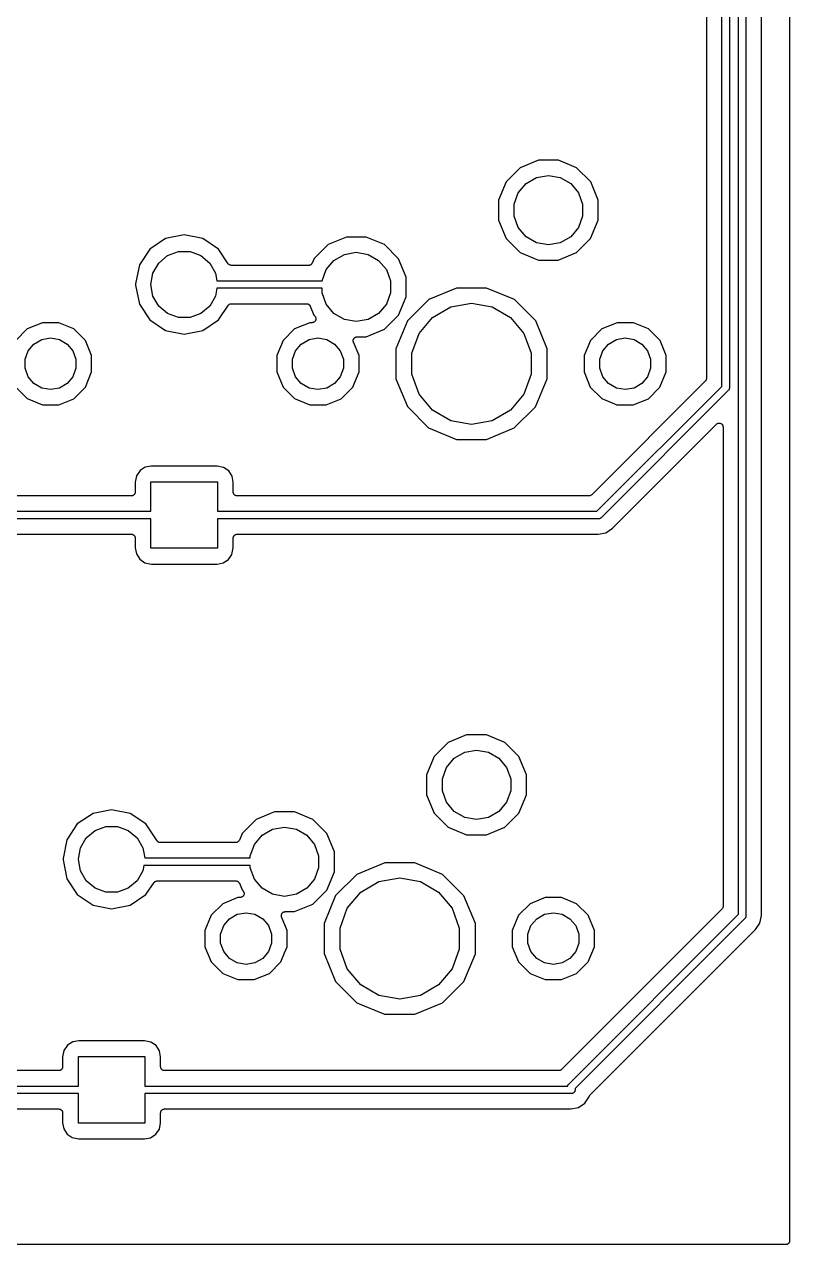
# Model space of a CAD drawing. Extents: x 37 to 156, y -136 to -20.
# Drawn here: x 130.22 to 155.52, y -136.12 to -95.78 of the extents above; entities that cross this region are included whole.
import ezdxf

# ---------------------------------------------------------------- set-up
doc = ezdxf.new("R2010")
doc.units = 0
doc.header["$MEASUREMENT"] = 0
doc.layers.add('BLACK', color=7, linetype='CONTINUOUS')

msp = doc.modelspace()

# ---------------------------------------------------------------- linework, layer by layer
at = {"layer": 'Black'}
for p, q in [((155.517, -20.21), (155.517, -135.99)), ((153.825, -125.198), (153.825, -25.7018)), ((154.075, -25.65), (154.075, -125.25)), ((154.583, -125.237), (154.583, -25.6625)), ((153.275, -107.748), (153.275, -26.4518)), ((153.525, -26.4), (153.525, -107.8)), ((152.767, -91.1348), (152.767, -107.485)), ((147.213, -100.269), (146.606, -100.52)), ((147.87, -100.269), (147.213, -100.269)), ((148.476, -100.521), (147.87, -100.269)), ((146.606, -100.52), (146.141, -100.984)), ((147.148, -100.842), (147.54, -100.773)), ((147.54, -100.773), (147.932, -100.842)), ((148.94, -100.986), (148.476, -100.521)), ((146.141, -100.984), (145.889, -101.59)), ((146.546, -101.346), (146.802, -101.041)), ((146.802, -101.041), (147.148, -100.842)), ((147.932, -100.842), (148.278, -101.041)), ((148.278, -101.041), (148.534, -101.346)), ((149.191, -101.593), (148.94, -100.986)), ((145.889, -101.59), (145.889, -102.247)), ((146.41, -101.721), (146.546, -101.346)), ((148.534, -101.346), (148.67, -101.721)), ((149.191, -102.25), (149.191, -101.593)), ((146.41, -102.119), (146.41, -101.721)), ((148.67, -101.721), (148.67, -102.119)), ((145.889, -102.247), (146.14, -102.854)), ((146.546, -102.494), (146.41, -102.119)), ((148.67, -102.119), (148.534, -102.494)), ((148.939, -102.856), (149.191, -102.25)), ((135.5, -102.74), (134.886, -102.863)), ((136.114, -102.863), (135.5, -102.74)), ((140.863, -102.809), (140.256, -103.06)), ((141.52, -102.809), (140.863, -102.809)), ((142.126, -103.061), (141.52, -102.809)), ((146.14, -102.854), (146.604, -103.319)), ((146.802, -102.799), (146.546, -102.494)), ((147.148, -102.998), (146.802, -102.799)), ((148.278, -102.799), (147.932, -102.998)), ((148.534, -102.494), (148.278, -102.799)), ((148.474, -103.32), (148.939, -102.856)), ((134.365, -103.211), (134.017, -103.732)), ((134.886, -102.863), (134.365, -103.211)), ((136.635, -103.211), (136.114, -102.863)), ((136.956, -103.691), (136.635, -103.211)), ((140.256, -103.06), (139.791, -103.524)), ((142.59, -103.526), (142.126, -103.061)), ((147.54, -103.067), (147.148, -102.998)), ((147.932, -102.998), (147.54, -103.067)), ((134.657, -103.669), (134.95, -103.423)), ((134.95, -103.423), (135.309, -103.293)), ((135.309, -103.293), (135.691, -103.293)), ((135.691, -103.293), (136.05, -103.423)), ((136.05, -103.423), (136.343, -103.669)), ((139.791, -103.524), (139.731, -103.669)), ((140.196, -103.886), (140.452, -103.581)), ((140.452, -103.581), (140.798, -103.382)), ((140.798, -103.382), (141.19, -103.313)), ((141.19, -103.313), (141.582, -103.382)), ((141.582, -103.382), (141.928, -103.581)), ((141.928, -103.581), (142.184, -103.886)), ((142.841, -104.133), (142.59, -103.526)), ((146.604, -103.319), (147.21, -103.571)), ((147.21, -103.571), (147.867, -103.571)), ((147.867, -103.571), (148.474, -103.32)), ((134.017, -103.732), (133.892, -104.359)), ((134.4, -104.376), (134.466, -104)), ((134.466, -104), (134.657, -103.669)), ((136.343, -103.669), (136.534, -104)), ((136.534, -104), (136.579, -104.255)), ((136.968, -103.704), (136.956, -103.691)), ((136.98, -103.717), (136.968, -103.704)), ((136.983, -103.719), (136.98, -103.717)), ((136.986, -103.722), (136.983, -103.719)), ((137.002, -103.73), (136.986, -103.722)), ((137.018, -103.739), (137.002, -103.73)), ((137.022, -103.74), (137.018, -103.739)), ((137.026, -103.742), (137.022, -103.74)), ((137.044, -103.744), (137.026, -103.742)), ((137.061, -103.747), (137.044, -103.744)), ((139.614, -103.747), (137.061, -103.747)), ((139.622, -103.746), (139.614, -103.747)), ((139.63, -103.746), (139.622, -103.746)), ((139.643, -103.742), (139.63, -103.746)), ((139.657, -103.739), (139.643, -103.742)), ((139.664, -103.735), (139.657, -103.739)), ((139.672, -103.733), (139.664, -103.735)), ((139.683, -103.724), (139.672, -103.733)), ((139.695, -103.717), (139.683, -103.724)), ((139.701, -103.711), (139.695, -103.717)), ((139.707, -103.706), (139.701, -103.711)), ((139.715, -103.694), (139.707, -103.706)), ((139.724, -103.683), (139.715, -103.694)), ((139.726, -103.676), (139.724, -103.683)), ((139.731, -103.669), (139.726, -103.676)), ((140.062, -104.255), (140.196, -103.886)), ((142.184, -103.886), (142.32, -104.261)), ((133.892, -104.359), (133.892, -104.401)), ((133.892, -104.401), (134.017, -105.028)), ((134.4, -104.384), (134.4, -104.376)), ((134.466, -104.76), (134.4, -104.384)), ((136.579, -104.255), (140.062, -104.255)), ((142.32, -104.261), (142.32, -104.659)), ((142.841, -104.79), (142.841, -104.133)), ((134.657, -105.091), (134.466, -104.76)), ((136.534, -104.76), (136.343, -105.091)), ((136.579, -104.505), (136.534, -104.76)), ((140.06, -104.505), (136.579, -104.505)), ((140.06, -104.659), (140.06, -104.505)), ((140.196, -105.034), (140.06, -104.659)), ((142.32, -104.659), (142.184, -105.034)), ((142.589, -105.396), (142.841, -104.79)), ((144.505, -104.498), (143.585, -104.878)), ((145.5, -104.499), (144.505, -104.498)), ((146.419, -104.88), (145.5, -104.499)), ((134.017, -105.028), (134.365, -105.549)), ((134.95, -105.337), (134.657, -105.091)), ((136.343, -105.091), (136.05, -105.337)), ((136.635, -105.549), (136.956, -105.069)), ((136.956, -105.069), (136.968, -105.056)), ((136.968, -105.056), (136.98, -105.043)), ((136.98, -105.043), (136.983, -105.041)), ((136.983, -105.041), (136.986, -105.038)), ((136.986, -105.038), (137.002, -105.03)), ((137.002, -105.03), (137.018, -105.021)), ((137.018, -105.021), (137.022, -105.02)), ((137.022, -105.02), (137.026, -105.018)), ((137.026, -105.018), (137.044, -105.016)), ((137.044, -105.016), (137.061, -105.013)), ((137.061, -105.013), (139.547, -105.013)), ((139.547, -105.013), (139.555, -105.014)), ((139.555, -105.014), (139.564, -105.014)), ((139.564, -105.014), (139.577, -105.018)), ((139.577, -105.018), (139.591, -105.021)), ((139.591, -105.021), (139.598, -105.025)), ((139.598, -105.025), (139.606, -105.027)), ((139.606, -105.027), (139.617, -105.036)), ((139.617, -105.036), (139.629, -105.043)), ((139.629, -105.043), (139.634, -105.049)), ((139.634, -105.049), (139.641, -105.054)), ((139.641, -105.054), (139.648, -105.066)), ((139.648, -105.066), (139.657, -105.076)), ((139.657, -105.076), (139.66, -105.084)), ((139.66, -105.084), (139.665, -105.092)), ((139.665, -105.092), (139.79, -105.394)), ((140.452, -105.339), (140.196, -105.034)), ((142.184, -105.034), (141.928, -105.339)), ((143.585, -104.878), (142.88, -105.581)), ((143.713, -105.467), (144.315, -105.119)), ((144.315, -105.119), (145, -104.998)), ((145, -104.998), (145.685, -105.119)), ((145.685, -105.119), (146.287, -105.467)), ((147.122, -105.585), (146.419, -104.88)), ((130.811, -105.641), (130.311, -105.847)), ((131.351, -105.641), (130.811, -105.641)), ((131.851, -105.849), (131.351, -105.641)), ((134.365, -105.549), (134.886, -105.897)), ((135.309, -105.467), (134.95, -105.337)), ((135.691, -105.467), (135.309, -105.467)), ((136.05, -105.337), (135.691, -105.467)), ((136.114, -105.897), (136.635, -105.549)), ((139.651, -105.641), (139.151, -105.847)), ((139.73, -105.641), (139.651, -105.641)), ((139.746, -105.638), (139.73, -105.641)), ((139.763, -105.637), (139.746, -105.638)), ((139.768, -105.634), (139.763, -105.637)), ((139.773, -105.633), (139.768, -105.634)), ((139.788, -105.625), (139.773, -105.633)), ((139.803, -105.618), (139.788, -105.625)), ((139.79, -105.394), (139.82, -105.424)), ((139.807, -105.614), (139.803, -105.618)), ((139.811, -105.611), (139.807, -105.614)), ((139.822, -105.599), (139.811, -105.611)), ((139.82, -105.424), (139.829, -105.438)), ((139.834, -105.587), (139.822, -105.599)), ((139.829, -105.438), (139.84, -105.451)), ((139.836, -105.582), (139.834, -105.587)), ((139.84, -105.578), (139.836, -105.582)), ((139.84, -105.451), (139.842, -105.456)), ((139.845, -105.562), (139.84, -105.578)), ((139.842, -105.456), (139.845, -105.46)), ((139.845, -105.46), (139.849, -105.476)), ((139.852, -105.547), (139.845, -105.562)), ((139.849, -105.476), (139.855, -105.492)), ((139.853, -105.541), (139.852, -105.547)), ((139.855, -105.536), (139.853, -105.541)), ((139.855, -105.492), (139.855, -105.498)), ((139.855, -105.498), (139.856, -105.503)), ((139.856, -105.503), (139.855, -105.519)), ((139.855, -105.519), (139.855, -105.536)), ((140.798, -105.538), (140.452, -105.339)), ((141.19, -105.607), (140.798, -105.538)), ((141.582, -105.538), (141.19, -105.607)), ((141.928, -105.339), (141.582, -105.538)), ((142.124, -105.86), (142.589, -105.396)), ((142.88, -105.581), (142.499, -106.5)), ((143.267, -105.999), (143.713, -105.467)), ((146.287, -105.467), (146.733, -105.999)), ((147.502, -106.505), (147.122, -105.585)), ((149.811, -105.641), (149.311, -105.847)), ((150.351, -105.641), (149.811, -105.641)), ((150.851, -105.849), (150.351, -105.641)), ((130.311, -105.847), (129.929, -106.229)), ((132.233, -106.231), (131.851, -105.849)), ((134.886, -105.897), (135.5, -106.02)), ((135.5, -106.02), (136.114, -105.897)), ((139.151, -105.847), (138.769, -106.229)), ((141.517, -106.111), (142.124, -105.86)), ((143.029, -106.652), (143.267, -105.999)), ((146.733, -105.999), (146.971, -106.652)), ((149.311, -105.847), (148.929, -106.229)), ((151.233, -106.231), (150.851, -105.849)), ((130.34, -106.573), (130.531, -106.346)), ((130.531, -106.346), (130.788, -106.197)), ((130.788, -106.197), (131.08, -106.146)), ((131.08, -106.146), (131.372, -106.197)), ((131.372, -106.197), (131.629, -106.346)), ((131.629, -106.346), (131.82, -106.573)), ((132.439, -106.731), (132.233, -106.231)), ((138.769, -106.229), (138.561, -106.729)), ((139.18, -106.573), (139.371, -106.346)), ((139.371, -106.346), (139.628, -106.197)), ((139.628, -106.197), (139.92, -106.146)), ((139.92, -106.146), (140.212, -106.197)), ((140.212, -106.197), (140.469, -106.346)), ((140.469, -106.346), (140.66, -106.573)), ((141.086, -106.243), (141.088, -106.23)), ((141.088, -106.252), (141.086, -106.243)), ((141.088, -106.216), (141.091, -106.208)), ((141.088, -106.23), (141.088, -106.216)), ((141.088, -106.26), (141.088, -106.252)), ((141.093, -106.273), (141.088, -106.26)), ((141.091, -106.208), (141.092, -106.2)), ((141.092, -106.2), (141.098, -106.187)), ((141.096, -106.287), (141.093, -106.273)), ((141.279, -106.731), (141.096, -106.287)), ((141.098, -106.187), (141.103, -106.174)), ((141.103, -106.174), (141.108, -106.168)), ((141.108, -106.168), (141.112, -106.161)), ((141.112, -106.161), (141.122, -106.151)), ((141.122, -106.151), (141.131, -106.141)), ((141.131, -106.141), (141.139, -106.136)), ((141.139, -106.136), (141.145, -106.131)), ((141.145, -106.131), (141.158, -106.126)), ((141.158, -106.126), (141.17, -106.119)), ((141.17, -106.119), (141.178, -106.117)), ((141.178, -106.117), (141.186, -106.114)), ((141.186, -106.114), (141.199, -106.113)), ((141.199, -106.113), (141.213, -106.111)), ((141.213, -106.111), (141.517, -106.111)), ((148.929, -106.229), (148.721, -106.729)), ((149.34, -106.573), (149.531, -106.346)), ((149.531, -106.346), (149.788, -106.197)), ((149.788, -106.197), (150.08, -106.146)), ((150.08, -106.146), (150.372, -106.197)), ((150.372, -106.197), (150.629, -106.346)), ((150.629, -106.346), (150.82, -106.573)), ((151.439, -106.731), (151.233, -106.231)), ((130.239, -106.852), (130.34, -106.573)), ((130.239, -107.148), (130.239, -106.852)), ((131.82, -106.573), (131.921, -106.852)), ((131.921, -106.852), (131.921, -107.148)), ((132.439, -107.271), (132.439, -106.731)), ((138.561, -106.729), (138.561, -107.269)), ((139.079, -106.852), (139.18, -106.573)), ((139.079, -107.148), (139.079, -106.852)), ((140.66, -106.573), (140.761, -106.852)), ((140.761, -106.852), (140.761, -107.148)), ((141.279, -107.271), (141.279, -106.731)), ((142.499, -106.5), (142.498, -107.495)), ((143.029, -107.348), (143.029, -106.652)), ((146.971, -106.652), (146.971, -107.348)), ((147.502, -107.294), (147.502, -106.505)), ((148.721, -106.729), (148.721, -107.269)), ((149.239, -106.852), (149.34, -106.573)), ((149.239, -107.148), (149.239, -106.852)), ((150.82, -106.573), (150.921, -106.852)), ((150.921, -106.852), (150.921, -107.148)), ((151.439, -107.271), (151.439, -106.731)), ((130.34, -107.427), (130.239, -107.148)), ((131.921, -107.148), (131.82, -107.427)), ((132.231, -107.771), (132.439, -107.271)), ((138.561, -107.269), (138.767, -107.769)), ((139.18, -107.427), (139.079, -107.148)), ((140.761, -107.148), (140.66, -107.427)), ((141.195, -107.472), (141.279, -107.271)), ((147.501, -107.5), (147.502, -107.294)), ((147.502, -107.294), (147.502, -107.294)), ((148.721, -107.269), (148.927, -107.769)), ((149.34, -107.427), (149.239, -107.148)), ((150.921, -107.148), (150.82, -107.427)), ((151.231, -107.771), (151.439, -107.271)), ((130.531, -107.654), (130.34, -107.427)), ((130.788, -107.803), (130.531, -107.654)), ((131.629, -107.654), (131.372, -107.803)), ((131.82, -107.427), (131.629, -107.654)), ((139.371, -107.654), (139.18, -107.427)), ((139.628, -107.803), (139.371, -107.654)), ((140.469, -107.654), (140.212, -107.803)), ((140.66, -107.427), (140.469, -107.654)), ((141.071, -107.771), (141.195, -107.472)), ((142.498, -107.495), (142.878, -108.415)), ((143.267, -108.001), (143.029, -107.348)), ((146.971, -107.348), (146.733, -108.001)), ((147.12, -108.419), (147.501, -107.5)), ((152.73, -107.575), (148.975, -111.33)), ((149.531, -107.654), (149.34, -107.427)), ((149.788, -107.803), (149.531, -107.654)), ((150.629, -107.654), (150.372, -107.803)), ((150.82, -107.427), (150.629, -107.654)), ((152.733, -107.57), (152.73, -107.575)), ((152.737, -107.567), (152.733, -107.57)), ((152.746, -107.552), (152.737, -107.567)), ((152.755, -107.539), (152.746, -107.552)), ((152.757, -107.533), (152.755, -107.539)), ((152.759, -107.529), (152.757, -107.533)), ((152.762, -107.512), (152.759, -107.529)), ((152.767, -107.496), (152.762, -107.512)), ((152.767, -107.485), (152.766, -107.491)), ((152.766, -107.491), (152.767, -107.496)), ((129.927, -107.769), (130.309, -108.151)), ((131.08, -107.854), (130.788, -107.803)), ((131.372, -107.803), (131.08, -107.854)), ((131.849, -108.153), (132.231, -107.771)), ((138.767, -107.769), (139.149, -108.151)), ((139.92, -107.854), (139.628, -107.803)), ((140.212, -107.803), (139.92, -107.854)), ((140.689, -108.153), (141.071, -107.771)), ((143.713, -108.533), (143.267, -108.001)), ((146.733, -108.001), (146.287, -108.533)), ((148.927, -107.769), (149.309, -108.151)), ((149.148, -111.875), (153.275, -107.748)), ((153.488, -107.888), (149.288, -112.088)), ((150.08, -107.854), (149.788, -107.803)), ((150.372, -107.803), (150.08, -107.854)), ((150.849, -108.153), (151.231, -107.771)), ((153.492, -107.884), (153.488, -107.888)), ((153.496, -107.88), (153.492, -107.884)), ((153.504, -107.866), (153.496, -107.88)), ((153.513, -107.853), (153.504, -107.866)), ((153.515, -107.848), (153.513, -107.853)), ((153.517, -107.843), (153.515, -107.848)), ((153.52, -107.827), (153.517, -107.843)), ((153.525, -107.811), (153.52, -107.827)), ((153.525, -107.8), (153.524, -107.805)), ((153.524, -107.805), (153.525, -107.811)), ((130.309, -108.151), (130.809, -108.359)), ((130.809, -108.359), (131.349, -108.359)), ((131.349, -108.359), (131.849, -108.153)), ((139.149, -108.151), (139.649, -108.359)), ((139.649, -108.359), (140.189, -108.359)), ((140.189, -108.359), (140.689, -108.153)), ((142.878, -108.415), (143.581, -109.12)), ((146.415, -109.122), (147.12, -108.419)), ((149.309, -108.151), (149.809, -108.359)), ((149.809, -108.359), (150.349, -108.359)), ((150.349, -108.359), (150.849, -108.153)), ((144.315, -108.881), (143.713, -108.533)), ((145, -109.002), (144.315, -108.881)), ((145.685, -108.881), (145, -109.002)), ((146.287, -108.533), (145.685, -108.881)), ((143.581, -109.12), (144.5, -109.501)), ((145.495, -109.502), (146.415, -109.122)), ((149.656, -112.439), (153.1, -108.995)), ((153.1, -108.995), (153.114, -108.985)), ((153.114, -108.985), (153.126, -108.975)), ((153.126, -108.975), (153.132, -108.973)), ((153.132, -108.973), (153.136, -108.97)), ((153.136, -108.97), (153.152, -108.965)), ((153.152, -108.965), (153.168, -108.96)), ((153.168, -108.96), (153.174, -108.96)), ((153.174, -108.96), (153.179, -108.958)), ((153.179, -108.958), (153.195, -108.96)), ((153.195, -108.96), (153.212, -108.96)), ((153.212, -108.96), (153.217, -108.962)), ((153.217, -108.962), (153.223, -108.962)), ((153.223, -108.962), (153.238, -108.969)), ((153.238, -108.969), (153.254, -108.975)), ((153.254, -108.975), (153.258, -108.978)), ((153.258, -108.978), (153.263, -108.981)), ((153.263, -108.981), (153.275, -108.992)), ((153.275, -108.992), (153.287, -109.003)), ((153.287, -109.003), (153.29, -109.008)), ((153.29, -109.008), (153.294, -109.012)), ((153.294, -109.012), (153.301, -109.027)), ((153.301, -109.027), (153.309, -109.041)), ((153.309, -109.041), (153.31, -109.047)), ((153.31, -109.047), (153.313, -109.052)), ((153.313, -109.052), (153.314, -109.068)), ((153.314, -109.068), (153.317, -109.085)), ((153.317, -109.085), (153.317, -124.935)), ((144.5, -109.501), (145.495, -109.502)), ((134.213, -110.417), (134.039, -110.529)), ((134.412, -110.38), (134.213, -110.417)), ((136.587, -110.38), (134.412, -110.38)), ((136.801, -110.423), (136.587, -110.38)), ((136.971, -110.539), (136.801, -110.423)), ((133.923, -110.699), (133.88, -110.913)), ((133.88, -110.913), (133.88, -111.24)), ((134.039, -110.529), (133.923, -110.699)), ((134.4, -111.875), (134.4, -110.9)), ((134.4, -110.9), (136.6, -110.9)), ((136.6, -110.9), (136.6, -111.875)), ((137.083, -110.713), (136.971, -110.539)), ((137.12, -110.912), (137.083, -110.713)), ((137.12, -111.24), (137.12, -110.912)), ((133.85, -111.322), (133.841, -111.329)), ((133.855, -111.312), (133.85, -111.322)), ((133.863, -111.303), (133.855, -111.312)), ((133.866, -111.293), (133.863, -111.303)), ((133.872, -111.283), (133.866, -111.293)), ((133.874, -111.272), (133.872, -111.283)), ((133.878, -111.262), (133.874, -111.272)), ((133.88, -111.24), (133.878, -111.251)), ((133.878, -111.251), (133.878, -111.262)), ((137.122, -111.251), (137.12, -111.24)), ((137.122, -111.262), (137.122, -111.251)), ((137.126, -111.272), (137.122, -111.262)), ((137.128, -111.283), (137.126, -111.272)), ((137.134, -111.293), (137.128, -111.283)), ((137.137, -111.303), (137.134, -111.293)), ((137.145, -111.312), (137.137, -111.303)), ((137.15, -111.322), (137.145, -111.312)), ((137.159, -111.329), (137.15, -111.322)), ((133.753, -111.367), (118.247, -111.367)), ((133.763, -111.365), (133.753, -111.367)), ((133.775, -111.365), (133.763, -111.365)), ((133.785, -111.361), (133.775, -111.365)), ((133.796, -111.359), (133.785, -111.361)), ((133.806, -111.354), (133.796, -111.359)), ((133.816, -111.35), (133.806, -111.354)), ((133.825, -111.343), (133.816, -111.35)), ((133.834, -111.337), (133.825, -111.343)), ((133.841, -111.329), (133.834, -111.337)), ((137.166, -111.337), (137.159, -111.329)), ((137.175, -111.343), (137.166, -111.337)), ((137.184, -111.35), (137.175, -111.343)), ((137.194, -111.354), (137.184, -111.35)), ((137.204, -111.359), (137.194, -111.354)), ((137.215, -111.361), (137.204, -111.359)), ((137.225, -111.365), (137.215, -111.361)), ((137.237, -111.365), (137.225, -111.365)), ((137.247, -111.367), (137.237, -111.365)), ((148.885, -111.367), (137.247, -111.367)), ((148.891, -111.366), (148.885, -111.367)), ((148.896, -111.367), (148.891, -111.366)), ((148.912, -111.362), (148.896, -111.367)), ((148.929, -111.359), (148.912, -111.362)), ((148.933, -111.357), (148.929, -111.359)), ((148.939, -111.355), (148.933, -111.357)), ((148.952, -111.346), (148.939, -111.355)), ((148.967, -111.337), (148.952, -111.346)), ((148.97, -111.333), (148.967, -111.337)), ((148.975, -111.33), (148.97, -111.333)), ((117.6, -111.875), (134.4, -111.875)), ((134.4, -112.125), (117.6, -112.125)), ((134.4, -113.1), (134.4, -112.125)), ((136.6, -111.875), (148.9, -111.875)), ((148.9, -112.125), (136.6, -112.125)), ((136.6, -112.125), (136.6, -113.1)), ((148.9, -111.875), (149.148, -111.875)), ((149.2, -112.125), (148.9, -112.125)), ((149.205, -112.124), (149.2, -112.125)), ((149.211, -112.125), (149.205, -112.124)), ((149.227, -112.12), (149.211, -112.125)), ((149.243, -112.117), (149.227, -112.12)), ((149.248, -112.115), (149.243, -112.117)), ((149.253, -112.113), (149.248, -112.115)), ((149.266, -112.104), (149.253, -112.113)), ((149.28, -112.096), (149.266, -112.104)), ((149.284, -112.092), (149.28, -112.096)), ((149.288, -112.088), (149.284, -112.092)), ((149.441, -112.583), (149.656, -112.439)), ((118.247, -112.633), (133.753, -112.633)), ((133.753, -112.633), (133.763, -112.635)), ((133.763, -112.635), (133.775, -112.635)), ((133.775, -112.635), (133.785, -112.639)), ((133.785, -112.639), (133.796, -112.641)), ((133.796, -112.641), (133.806, -112.646)), ((133.806, -112.646), (133.816, -112.65)), ((133.816, -112.65), (133.825, -112.657)), ((133.825, -112.657), (133.834, -112.663)), ((133.834, -112.663), (133.841, -112.671)), ((133.841, -112.671), (133.85, -112.678)), ((133.85, -112.678), (133.855, -112.688)), ((133.855, -112.688), (133.863, -112.697)), ((133.863, -112.697), (133.866, -112.707)), ((133.866, -112.707), (133.872, -112.717)), ((133.872, -112.717), (133.874, -112.728)), ((133.874, -112.728), (133.878, -112.738)), ((133.878, -112.738), (133.878, -112.749)), ((133.878, -112.749), (133.88, -112.76)), ((133.88, -112.76), (133.88, -113.088)), ((137.12, -112.76), (137.122, -112.749)), ((137.12, -113.087), (137.12, -112.76)), ((137.122, -112.738), (137.126, -112.728)), ((137.122, -112.749), (137.122, -112.738)), ((137.126, -112.728), (137.128, -112.717)), ((137.128, -112.717), (137.134, -112.707)), ((137.134, -112.707), (137.137, -112.697)), ((137.137, -112.697), (137.145, -112.688)), ((137.145, -112.688), (137.15, -112.678)), ((137.15, -112.678), (137.159, -112.671)), ((137.159, -112.671), (137.166, -112.663)), ((137.166, -112.663), (137.175, -112.657)), ((137.175, -112.657), (137.184, -112.65)), ((137.184, -112.65), (137.194, -112.646)), ((137.194, -112.646), (137.204, -112.641)), ((137.204, -112.641), (137.215, -112.639)), ((137.215, -112.639), (137.225, -112.635)), ((137.225, -112.635), (137.237, -112.635)), ((137.237, -112.635), (137.247, -112.633)), ((137.247, -112.633), (149.187, -112.633)), ((149.187, -112.633), (149.441, -112.583)), ((133.88, -113.088), (133.917, -113.287)), ((133.917, -113.287), (134.029, -113.461)), ((136.6, -113.1), (134.4, -113.1)), ((136.961, -113.471), (137.077, -113.301)), ((137.077, -113.301), (137.12, -113.087)), ((134.029, -113.461), (134.199, -113.577)), ((134.199, -113.577), (134.413, -113.62)), ((134.413, -113.62), (136.588, -113.62)), ((136.588, -113.62), (136.787, -113.583)), ((136.787, -113.583), (136.961, -113.471)), ((144.838, -119.269), (144.231, -119.52)), ((145.495, -119.269), (144.838, -119.269)), ((146.101, -119.521), (145.495, -119.269)), ((144.231, -119.52), (143.766, -119.984)), ((144.773, -119.842), (145.165, -119.773)), ((145.165, -119.773), (145.557, -119.842)), ((146.565, -119.986), (146.101, -119.521)), ((143.766, -119.984), (143.514, -120.59)), ((144.171, -120.346), (144.427, -120.041)), ((144.427, -120.041), (144.773, -119.842)), ((145.557, -119.842), (145.903, -120.041)), ((145.903, -120.041), (146.159, -120.346)), ((146.816, -120.593), (146.565, -119.986)), ((143.514, -120.59), (143.514, -121.247)), ((144.035, -120.721), (144.171, -120.346)), ((146.159, -120.346), (146.295, -120.721)), ((146.816, -121.25), (146.816, -120.593)), ((144.035, -121.119), (144.035, -120.721)), ((146.295, -120.721), (146.295, -121.119)), ((143.514, -121.247), (143.765, -121.854)), ((144.171, -121.494), (144.035, -121.119)), ((146.295, -121.119), (146.159, -121.494)), ((146.564, -121.856), (146.816, -121.25)), ((133.1, -121.74), (132.486, -121.863)), ((133.714, -121.863), (133.1, -121.74)), ((138.488, -121.809), (137.881, -122.06)), ((139.145, -121.809), (138.488, -121.809)), ((139.751, -122.061), (139.145, -121.809)), ((144.427, -121.799), (144.171, -121.494)), ((144.773, -121.998), (144.427, -121.799)), ((145.903, -121.799), (145.557, -121.998)), ((146.159, -121.494), (145.903, -121.799)), ((131.965, -122.211), (131.617, -122.732)), ((132.486, -121.863), (131.965, -122.211)), ((134.235, -122.211), (133.714, -121.863)), ((134.586, -122.736), (134.235, -122.211)), ((137.881, -122.06), (137.416, -122.524)), ((140.215, -122.526), (139.751, -122.061)), ((143.765, -121.854), (144.229, -122.319)), ((145.165, -122.067), (144.773, -121.998)), ((145.557, -121.998), (145.165, -122.067)), ((146.099, -122.32), (146.564, -121.856)), ((132.257, -122.669), (132.55, -122.423)), ((132.55, -122.423), (132.909, -122.293)), ((132.909, -122.293), (133.291, -122.293)), ((133.291, -122.293), (133.65, -122.423)), ((133.65, -122.423), (133.943, -122.669)), ((137.416, -122.524), (137.323, -122.749)), ((137.821, -122.886), (138.077, -122.581)), ((138.077, -122.581), (138.423, -122.382)), ((138.423, -122.382), (138.815, -122.313)), ((138.815, -122.313), (139.207, -122.382)), ((139.207, -122.382), (139.553, -122.581)), ((139.553, -122.581), (139.809, -122.886)), ((140.466, -123.133), (140.215, -122.526)), ((144.229, -122.319), (144.835, -122.571)), ((144.835, -122.571), (145.492, -122.571)), ((145.492, -122.571), (146.099, -122.32)), ((131.617, -122.732), (131.492, -123.359)), ((132, -123.376), (132.066, -123)), ((132.066, -123), (132.257, -122.669)), ((133.943, -122.669), (134.134, -123)), ((134.134, -123), (134.193, -123.335)), ((134.589, -122.744), (134.586, -122.736)), ((134.597, -122.763), (134.589, -122.744)), ((134.597, -122.765), (134.597, -122.763)), ((134.598, -122.766), (134.597, -122.765)), ((134.612, -122.781), (134.598, -122.766)), ((134.625, -122.797), (134.612, -122.781)), ((134.626, -122.798), (134.625, -122.797)), ((134.627, -122.799), (134.626, -122.798)), ((134.645, -122.809), (134.627, -122.799)), ((134.663, -122.819), (134.645, -122.809)), ((134.664, -122.82), (134.663, -122.819)), ((134.666, -122.82), (134.664, -122.82)), ((134.686, -122.823), (134.666, -122.82)), ((134.707, -122.827), (134.686, -122.823)), ((137.205, -122.827), (134.707, -122.827)), ((137.214, -122.826), (137.205, -122.827)), ((137.222, -122.826), (137.214, -122.826)), ((137.235, -122.822), (137.222, -122.826)), ((137.249, -122.819), (137.235, -122.822)), ((137.256, -122.815), (137.249, -122.819)), ((137.264, -122.813), (137.256, -122.815)), ((137.275, -122.804), (137.264, -122.813)), ((137.287, -122.797), (137.275, -122.804)), ((137.292, -122.791), (137.287, -122.797)), ((137.299, -122.786), (137.292, -122.791)), ((137.306, -122.774), (137.299, -122.786)), ((137.315, -122.763), (137.306, -122.774)), ((137.318, -122.756), (137.315, -122.763)), ((137.323, -122.749), (137.318, -122.756)), ((137.685, -123.261), (137.821, -122.886)), ((139.809, -122.886), (139.945, -123.261)), ((131.492, -123.359), (131.492, -123.401)), ((131.492, -123.401), (131.617, -124.028)), ((132, -123.384), (132, -123.376)), ((132.066, -123.76), (132, -123.384)), ((134.193, -123.335), (137.685, -123.335)), ((137.685, -123.335), (137.685, -123.261)), ((139.945, -123.261), (139.945, -123.659)), ((140.466, -123.79), (140.466, -123.133)), ((132.257, -124.091), (132.066, -123.76)), ((134.134, -123.76), (133.943, -124.091)), ((134.165, -123.585), (134.134, -123.76)), ((137.685, -123.585), (134.165, -123.585)), ((137.685, -123.659), (137.685, -123.585)), ((137.821, -124.034), (137.685, -123.659)), ((139.945, -123.659), (139.809, -124.034)), ((140.214, -124.396), (140.466, -123.79)), ((142.13, -123.498), (141.21, -123.878)), ((143.125, -123.499), (142.13, -123.498)), ((144.044, -123.88), (143.125, -123.499)), ((131.617, -124.028), (131.965, -124.549)), ((132.55, -124.337), (132.257, -124.091)), ((133.943, -124.091), (133.65, -124.337)), ((134.235, -124.549), (134.502, -124.149)), ((134.502, -124.149), (134.515, -124.136)), ((134.515, -124.136), (134.526, -124.123)), ((134.526, -124.123), (134.53, -124.121)), ((134.53, -124.121), (134.533, -124.118)), ((134.533, -124.118), (134.549, -124.11)), ((134.549, -124.11), (134.565, -124.101)), ((134.565, -124.101), (134.569, -124.1)), ((134.569, -124.1), (134.572, -124.098)), ((134.572, -124.098), (134.59, -124.096)), ((134.59, -124.096), (134.608, -124.093)), ((134.608, -124.093), (137.205, -124.093)), ((137.205, -124.093), (137.214, -124.094)), ((137.214, -124.094), (137.222, -124.094)), ((137.222, -124.094), (137.235, -124.098)), ((137.235, -124.098), (137.249, -124.101)), ((137.249, -124.101), (137.256, -124.105)), ((137.256, -124.105), (137.264, -124.107)), ((137.264, -124.107), (137.275, -124.116)), ((137.275, -124.116), (137.287, -124.123)), ((137.287, -124.123), (137.292, -124.129)), ((137.292, -124.129), (137.299, -124.134)), ((137.299, -124.134), (137.306, -124.146)), ((137.306, -124.146), (137.315, -124.156)), ((137.315, -124.156), (137.318, -124.164)), ((137.318, -124.164), (137.323, -124.172)), ((137.323, -124.172), (137.415, -124.394)), ((138.077, -124.339), (137.821, -124.034)), ((139.809, -124.034), (139.553, -124.339)), ((141.21, -123.878), (140.505, -124.581)), ((141.338, -124.467), (141.94, -124.119)), ((141.94, -124.119), (142.625, -123.998)), ((142.625, -123.998), (143.31, -124.119)), ((143.31, -124.119), (143.912, -124.467)), ((144.747, -124.585), (144.044, -123.88)), ((131.965, -124.549), (132.486, -124.897)), ((132.909, -124.467), (132.55, -124.337)), ((133.291, -124.467), (132.909, -124.467)), ((133.65, -124.337), (133.291, -124.467)), ((133.714, -124.897), (134.235, -124.549)), ((137.371, -124.638), (137.355, -124.641)), ((137.388, -124.637), (137.371, -124.638)), ((137.393, -124.634), (137.388, -124.637)), ((137.398, -124.633), (137.393, -124.634)), ((137.413, -124.625), (137.398, -124.633)), ((137.428, -124.618), (137.413, -124.625)), ((137.415, -124.394), (137.445, -124.424)), ((137.432, -124.614), (137.428, -124.618)), ((137.436, -124.611), (137.432, -124.614)), ((137.447, -124.599), (137.436, -124.611)), ((137.445, -124.424), (137.454, -124.438)), ((137.459, -124.587), (137.447, -124.599)), ((137.454, -124.438), (137.465, -124.451)), ((137.461, -124.582), (137.459, -124.587)), ((137.465, -124.578), (137.461, -124.582)), ((137.465, -124.451), (137.467, -124.456)), ((137.47, -124.562), (137.465, -124.578)), ((137.467, -124.456), (137.47, -124.46)), ((137.47, -124.46), (137.474, -124.476)), ((137.477, -124.547), (137.47, -124.562)), ((137.474, -124.476), (137.48, -124.492)), ((137.478, -124.541), (137.477, -124.547)), ((137.48, -124.536), (137.478, -124.541)), ((137.48, -124.492), (137.48, -124.498)), ((137.48, -124.498), (137.481, -124.503)), ((137.481, -124.503), (137.48, -124.519)), ((137.48, -124.519), (137.48, -124.536)), ((138.423, -124.538), (138.077, -124.339)), ((138.815, -124.607), (138.423, -124.538)), ((139.207, -124.538), (138.815, -124.607)), ((139.553, -124.339), (139.207, -124.538)), ((139.749, -124.86), (140.214, -124.396)), ((140.505, -124.581), (140.124, -125.5)), ((140.892, -124.999), (141.338, -124.467)), ((143.912, -124.467), (144.358, -124.999)), ((145.127, -125.505), (144.747, -124.585)), ((132.486, -124.897), (133.1, -125.02)), ((133.1, -125.02), (133.714, -124.897)), ((136.776, -124.847), (136.394, -125.229)), ((137.276, -124.641), (136.776, -124.847)), ((137.355, -124.641), (137.276, -124.641)), ((139.142, -125.111), (139.749, -124.86)), ((140.654, -125.652), (140.892, -124.999)), ((144.358, -124.999), (144.596, -125.652)), ((146.936, -124.847), (146.554, -125.229)), ((147.436, -124.641), (146.936, -124.847)), ((147.976, -124.641), (147.436, -124.641)), ((153.28, -125.025), (147.975, -130.33)), ((148.476, -124.849), (147.976, -124.641)), ((148.858, -125.231), (148.476, -124.849)), ((153.283, -125.02), (153.28, -125.025)), ((153.287, -125.017), (153.283, -125.02)), ((153.296, -125.002), (153.287, -125.017)), ((153.305, -124.989), (153.296, -125.002)), ((153.307, -124.983), (153.305, -124.989)), ((153.309, -124.979), (153.307, -124.983)), ((153.312, -124.962), (153.309, -124.979)), ((153.317, -124.946), (153.312, -124.962)), ((153.317, -124.935), (153.316, -124.941)), ((153.316, -124.941), (153.317, -124.946)), ((136.394, -125.229), (136.186, -125.729)), ((136.805, -125.573), (136.996, -125.346)), ((136.996, -125.346), (137.253, -125.197)), ((137.253, -125.197), (137.545, -125.146)), ((137.545, -125.146), (137.837, -125.197)), ((137.837, -125.197), (138.094, -125.346)), ((138.094, -125.346), (138.285, -125.573)), ((138.711, -125.243), (138.713, -125.23)), ((138.713, -125.252), (138.711, -125.243)), ((138.713, -125.216), (138.716, -125.208)), ((138.713, -125.23), (138.713, -125.216)), ((138.713, -125.26), (138.713, -125.252)), ((138.718, -125.273), (138.713, -125.26)), ((138.716, -125.208), (138.717, -125.2)), ((138.717, -125.2), (138.723, -125.187)), ((138.721, -125.287), (138.718, -125.273)), ((138.904, -125.731), (138.721, -125.287)), ((138.723, -125.187), (138.728, -125.174)), ((138.728, -125.174), (138.733, -125.168)), ((138.733, -125.168), (138.737, -125.161)), ((138.737, -125.161), (138.747, -125.151)), ((138.747, -125.151), (138.756, -125.141)), ((138.756, -125.141), (138.764, -125.136)), ((138.764, -125.136), (138.77, -125.131)), ((138.77, -125.131), (138.783, -125.126)), ((138.783, -125.126), (138.795, -125.119)), ((138.795, -125.119), (138.803, -125.117)), ((138.803, -125.117), (138.811, -125.114)), ((138.811, -125.114), (138.824, -125.113)), ((138.824, -125.113), (138.838, -125.111)), ((138.838, -125.111), (139.142, -125.111)), ((146.554, -125.229), (146.346, -125.729)), ((146.965, -125.573), (147.156, -125.346)), ((147.156, -125.346), (147.413, -125.197)), ((147.413, -125.197), (147.705, -125.146)), ((147.705, -125.146), (147.997, -125.197)), ((147.997, -125.197), (148.254, -125.346)), ((148.212, -130.812), (153.825, -125.198)), ((148.254, -125.346), (148.445, -125.573)), ((154.038, -125.338), (148.425, -130.952)), ((149.064, -125.731), (148.858, -125.231)), ((154.042, -125.334), (154.038, -125.338)), ((154.046, -125.33), (154.042, -125.334)), ((154.054, -125.316), (154.046, -125.33)), ((154.063, -125.303), (154.054, -125.316)), ((154.065, -125.298), (154.063, -125.303)), ((154.067, -125.293), (154.065, -125.298)), ((154.07, -125.277), (154.067, -125.293)), ((154.075, -125.261), (154.07, -125.277)), ((154.075, -125.25), (154.074, -125.255)), ((154.074, -125.255), (154.075, -125.261)), ((154.533, -125.491), (154.583, -125.237)), ((136.186, -125.729), (136.186, -126.269)), ((136.704, -125.852), (136.805, -125.573)), ((138.285, -125.573), (138.386, -125.852)), ((138.904, -126.271), (138.904, -125.731)), ((140.124, -125.5), (140.123, -126.495)), ((140.654, -126.348), (140.654, -125.652)), ((144.596, -125.652), (144.596, -126.348)), ((145.127, -126.294), (145.127, -125.505)), ((146.346, -125.729), (146.346, -126.269)), ((146.864, -125.852), (146.965, -125.573)), ((148.445, -125.573), (148.546, -125.852)), ((148.917, -131.178), (154.389, -125.706)), ((149.064, -126.271), (149.064, -125.731)), ((154.389, -125.706), (154.533, -125.491)), ((136.704, -126.148), (136.704, -125.852)), ((136.805, -126.427), (136.704, -126.148)), ((138.386, -126.148), (138.285, -126.427)), ((138.386, -125.852), (138.386, -126.148)), ((146.864, -126.148), (146.864, -125.852)), ((146.965, -126.427), (146.864, -126.148)), ((148.546, -126.148), (148.445, -126.427)), ((148.546, -125.852), (148.546, -126.148)), ((136.186, -126.269), (136.392, -126.769)), ((136.996, -126.654), (136.805, -126.427)), ((137.253, -126.803), (136.996, -126.654)), ((138.094, -126.654), (137.837, -126.803)), ((138.285, -126.427), (138.094, -126.654)), ((138.696, -126.771), (138.82, -126.472)), ((138.82, -126.472), (138.904, -126.271)), ((140.123, -126.495), (140.503, -127.415)), ((140.892, -127.001), (140.654, -126.348)), ((144.596, -126.348), (144.358, -127.001)), ((144.745, -127.419), (145.126, -126.5)), ((145.126, -126.5), (145.127, -126.294)), ((145.127, -126.294), (145.127, -126.294)), ((146.346, -126.269), (146.552, -126.769)), ((147.156, -126.654), (146.965, -126.427)), ((147.413, -126.803), (147.156, -126.654)), ((148.254, -126.654), (147.997, -126.803)), ((148.445, -126.427), (148.254, -126.654)), ((148.856, -126.771), (149.064, -126.271)), ((136.392, -126.769), (136.774, -127.151)), ((137.545, -126.854), (137.253, -126.803)), ((137.837, -126.803), (137.545, -126.854)), ((138.314, -127.153), (138.696, -126.771)), ((141.338, -127.533), (140.892, -127.001)), ((144.358, -127.001), (143.912, -127.533)), ((146.552, -126.769), (146.934, -127.151)), ((147.705, -126.854), (147.413, -126.803)), ((147.997, -126.803), (147.705, -126.854)), ((148.474, -127.153), (148.856, -126.771)), ((136.774, -127.151), (137.274, -127.359)), ((137.274, -127.359), (137.814, -127.359)), ((137.814, -127.359), (138.314, -127.153)), ((140.503, -127.415), (141.206, -128.12)), ((144.04, -128.122), (144.745, -127.419)), ((146.934, -127.151), (147.434, -127.359)), ((147.434, -127.359), (147.974, -127.359)), ((147.974, -127.359), (148.474, -127.153)), ((141.94, -127.881), (141.338, -127.533)), ((143.912, -127.533), (143.31, -127.881)), ((141.206, -128.12), (142.125, -128.501)), ((142.625, -128.002), (141.94, -127.881)), ((143.31, -127.881), (142.625, -128.002)), ((143.12, -128.502), (144.04, -128.122)), ((142.125, -128.501), (143.12, -128.502)), ((131.813, -129.417), (131.639, -129.529)), ((132.012, -129.38), (131.813, -129.417)), ((134.187, -129.38), (132.012, -129.38)), ((134.401, -129.423), (134.187, -129.38)), ((134.571, -129.539), (134.401, -129.423)), ((131.523, -129.699), (131.48, -129.913)), ((131.639, -129.529), (131.523, -129.699)), ((134.683, -129.713), (134.571, -129.539)), ((134.72, -129.912), (134.683, -129.713)), ((131.472, -130.283), (131.466, -130.293)), ((131.474, -130.272), (131.472, -130.283)), ((131.478, -130.262), (131.474, -130.272)), ((131.48, -130.24), (131.478, -130.251)), ((131.478, -130.251), (131.478, -130.262)), ((131.48, -129.913), (131.48, -130.24)), ((132, -130.875), (132, -129.9)), ((132, -129.9), (134.2, -129.9)), ((134.2, -129.9), (134.2, -130.875)), ((134.72, -130.24), (134.72, -129.912)), ((134.722, -130.251), (134.72, -130.24)), ((134.722, -130.262), (134.722, -130.251)), ((134.726, -130.272), (134.722, -130.262)), ((134.728, -130.283), (134.726, -130.272)), ((134.734, -130.293), (134.728, -130.283)), ((131.353, -130.367), (111.247, -130.367)), ((131.363, -130.365), (131.353, -130.367)), ((131.375, -130.365), (131.363, -130.365)), ((131.385, -130.361), (131.375, -130.365)), ((131.396, -130.359), (131.385, -130.361)), ((131.406, -130.354), (131.396, -130.359)), ((131.416, -130.35), (131.406, -130.354)), ((131.425, -130.343), (131.416, -130.35)), ((131.434, -130.337), (131.425, -130.343)), ((131.441, -130.329), (131.434, -130.337)), ((131.45, -130.322), (131.441, -130.329)), ((131.455, -130.312), (131.45, -130.322)), ((131.463, -130.303), (131.455, -130.312)), ((131.466, -130.293), (131.463, -130.303)), ((134.737, -130.303), (134.734, -130.293)), ((134.745, -130.312), (134.737, -130.303)), ((134.75, -130.322), (134.745, -130.312)), ((134.759, -130.329), (134.75, -130.322)), ((134.766, -130.337), (134.759, -130.329)), ((134.775, -130.343), (134.766, -130.337)), ((134.784, -130.35), (134.775, -130.343)), ((134.794, -130.354), (134.784, -130.35)), ((134.804, -130.359), (134.794, -130.354)), ((134.815, -130.361), (134.804, -130.359)), ((134.825, -130.365), (134.815, -130.361)), ((134.837, -130.365), (134.825, -130.365)), ((134.847, -130.367), (134.837, -130.365)), ((147.885, -130.367), (134.847, -130.367)), ((147.891, -130.366), (147.885, -130.367)), ((147.896, -130.367), (147.891, -130.366)), ((147.912, -130.362), (147.896, -130.367)), ((147.929, -130.359), (147.912, -130.362)), ((147.933, -130.357), (147.929, -130.359)), ((147.939, -130.355), (147.933, -130.357)), ((147.952, -130.346), (147.939, -130.355)), ((147.967, -130.337), (147.952, -130.346)), ((147.97, -130.333), (147.967, -130.337)), ((147.975, -130.33), (147.97, -130.333)), ((110.6, -130.875), (132, -130.875)), ((134.2, -130.875), (148.179, -130.875)), ((148.179, -130.875), (148.18, -130.873)), ((148.18, -130.873), (148.183, -130.857)), ((148.183, -130.857), (148.185, -130.852)), ((148.185, -130.852), (148.187, -130.847)), ((148.187, -130.847), (148.196, -130.834)), ((148.196, -130.834), (148.204, -130.82)), ((148.204, -130.82), (148.208, -130.816)), ((148.208, -130.816), (148.212, -130.812)), ((148.387, -131.087), (148.38, -131.096)), ((148.396, -131.08), (148.387, -131.087)), ((148.401, -131.071), (148.396, -131.08)), ((148.408, -131.062), (148.401, -131.071)), ((148.412, -131.052), (148.408, -131.062)), ((148.417, -131.043), (148.412, -131.052)), ((148.419, -131.032), (148.417, -131.043)), ((148.423, -131.022), (148.419, -131.032)), ((148.425, -131), (148.423, -131.011)), ((148.423, -131.011), (148.423, -131.022)), ((148.425, -130.952), (148.425, -131)), ((132, -131.125), (110.6, -131.125)), ((132, -132.1), (132, -131.125)), ((148.3, -131.125), (134.2, -131.125)), ((134.2, -131.125), (134.2, -132.1)), ((148.311, -131.123), (148.3, -131.125)), ((148.322, -131.123), (148.311, -131.123)), ((148.332, -131.119), (148.322, -131.123)), ((148.343, -131.117), (148.332, -131.119)), ((148.352, -131.112), (148.343, -131.117)), ((148.362, -131.108), (148.352, -131.112)), ((148.371, -131.101), (148.362, -131.108)), ((148.38, -131.096), (148.371, -131.101)), ((148.541, -131.583), (148.746, -131.446)), ((148.746, -131.446), (148.883, -131.24)), ((148.883, -131.24), (148.888, -131.229)), ((148.888, -131.229), (148.892, -131.214)), ((148.892, -131.214), (148.896, -131.209)), ((148.896, -131.209), (148.898, -131.202)), ((148.898, -131.202), (148.908, -131.191)), ((148.908, -131.191), (148.917, -131.178)), ((111.247, -131.633), (131.353, -131.633)), ((131.353, -131.633), (131.363, -131.635)), ((131.363, -131.635), (131.375, -131.635)), ((131.375, -131.635), (131.385, -131.639)), ((131.385, -131.639), (131.396, -131.641)), ((131.396, -131.641), (131.406, -131.646)), ((131.406, -131.646), (131.416, -131.65)), ((131.416, -131.65), (131.425, -131.657)), ((131.425, -131.657), (131.434, -131.663)), ((131.434, -131.663), (131.441, -131.671)), ((131.441, -131.671), (131.45, -131.678)), ((131.45, -131.678), (131.455, -131.688)), ((131.455, -131.688), (131.463, -131.696)), ((131.463, -131.696), (131.466, -131.707)), ((131.466, -131.707), (131.472, -131.717)), ((131.472, -131.717), (131.474, -131.728)), ((131.474, -131.728), (131.478, -131.738)), ((131.478, -131.738), (131.478, -131.749)), ((131.478, -131.749), (131.48, -131.76)), ((131.48, -131.76), (131.48, -132.088)), ((134.72, -131.76), (134.722, -131.749)), ((134.72, -132.087), (134.72, -131.76)), ((134.722, -131.738), (134.726, -131.728)), ((134.722, -131.749), (134.722, -131.738)), ((134.726, -131.728), (134.728, -131.717)), ((134.728, -131.717), (134.734, -131.707)), ((134.734, -131.707), (134.737, -131.696)), ((134.737, -131.696), (134.745, -131.688)), ((134.745, -131.688), (134.75, -131.678)), ((134.75, -131.678), (134.759, -131.671)), ((134.759, -131.671), (134.766, -131.663)), ((134.766, -131.663), (134.775, -131.657)), ((134.775, -131.657), (134.784, -131.65)), ((134.784, -131.65), (134.794, -131.646)), ((134.794, -131.646), (134.804, -131.641)), ((134.804, -131.641), (134.815, -131.639)), ((134.815, -131.639), (134.825, -131.635)), ((134.825, -131.635), (134.837, -131.635)), ((134.837, -131.635), (134.847, -131.633)), ((134.847, -131.633), (148.287, -131.633)), ((148.287, -131.633), (148.541, -131.583)), ((131.48, -132.088), (131.517, -132.287)), ((131.517, -132.287), (131.629, -132.461)), ((134.2, -132.1), (132, -132.1)), ((134.561, -132.471), (134.677, -132.301)), ((134.677, -132.301), (134.72, -132.087)), ((131.629, -132.461), (131.799, -132.577)), ((131.799, -132.577), (132.013, -132.62)), ((132.013, -132.62), (134.188, -132.62)), ((134.188, -132.62), (134.387, -132.583)), ((134.387, -132.583), (134.561, -132.471)), ((155.39, -136.117), (37.61, -136.117)), ((155.401, -136.115), (155.39, -136.117)), ((155.412, -136.115), (155.401, -136.115)), ((155.422, -136.111), (155.412, -136.115)), ((155.433, -136.109), (155.422, -136.111)), ((155.443, -136.104), (155.433, -136.109)), ((155.453, -136.1), (155.443, -136.104)), ((155.462, -136.093), (155.453, -136.1)), ((155.472, -136.087), (155.462, -136.093)), ((155.479, -136.079), (155.472, -136.087)), ((155.487, -136.072), (155.479, -136.079)), ((155.493, -136.062), (155.487, -136.072)), ((155.5, -136.053), (155.493, -136.062)), ((155.504, -136.043), (155.5, -136.053)), ((155.509, -136.033), (155.504, -136.043)), ((155.511, -136.022), (155.509, -136.033)), ((155.515, -136.012), (155.511, -136.022)), ((155.517, -135.99), (155.515, -136.001)), ((155.515, -136.001), (155.515, -136.012))]:
    msp.add_line(p, q, dxfattribs=at)

doc.saveas('drawing.dxf')
